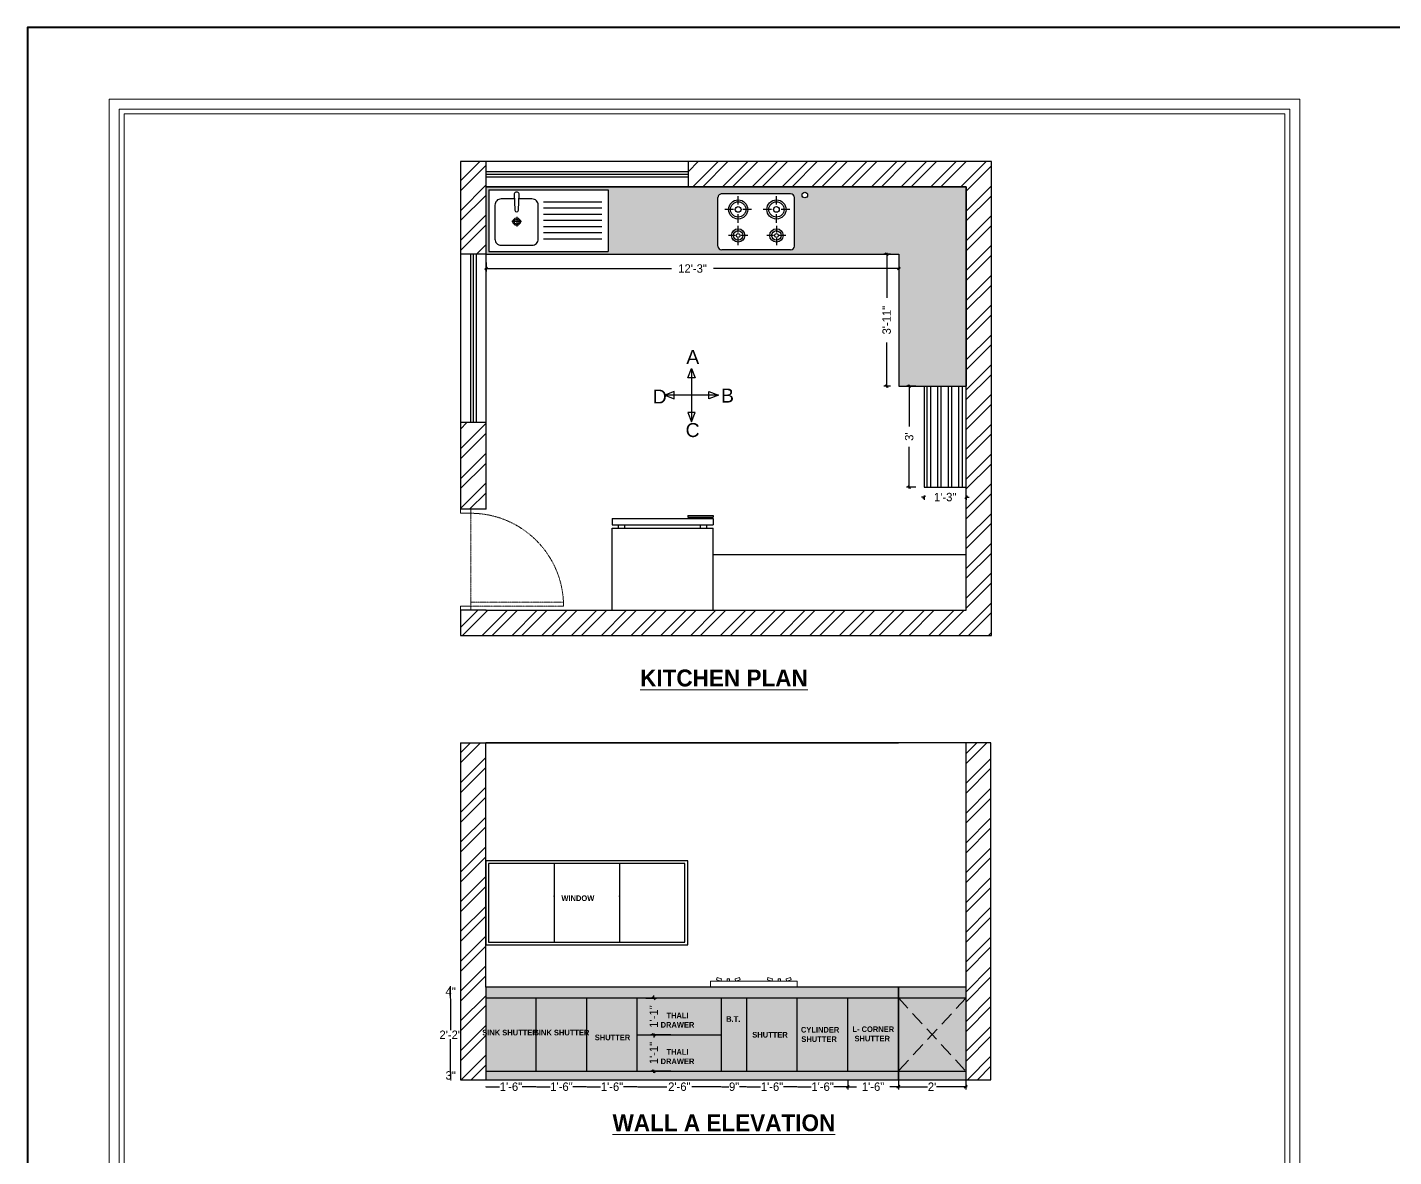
# Model space of a CAD drawing. Header units: inches. Extents: x 12792 to 19925, y -3298 to -817.
# Drawn here: x 12791.7 to 13278.4, y -1932.6 to -1530.4 of the extents above; entities that cross this region are included whole.
import ezdxf

# ---------------------------------------------------------------- set-up
doc = ezdxf.new("R2010")
doc.units = ezdxf.units.IN
doc.header["$MEASUREMENT"] = 0
for name, pattern in [('AUDIT_D_060311083008-3', [0]), ('DASHED', [0.75, 0.5, -0.25]), ('DASHED2', [0.375, 0.25, -0.125]), ('HIDDEN', [0.375, 0.25, -0.125])]:
    doc.linetypes.add(name, pattern=pattern)
for name, color, linetype in [('A-DOOR', 251, 'AUDIT_D_060311083008-3'), ('A-Door-Frame', 1, 'Continuous'), ('A-Door-Swing', 8, 'HIDDEN'), ('EQUIP', 5, 'Continuous'), ('IEL-HATCH-002', 7, 'Continuous'), ('SAN', 5, 'Continuous')]:
    doc.layers.add(name, color=color, linetype=linetype)
doc.layers.add('FURNI', color=140, linetype='Continuous', lineweight=18)
doc.layers.add('PDF9_TEXT', color=7, linetype='Continuous', true_color=0xdadada)
doc.styles.add('HEMI', font='stylu.ttf')
doc.styles.add('PDF Arial', font='arial.ttf')
doc.styles.get("Standard").update_dxf_attribs({"font": 'arial.ttf'})
doc.dimstyles.new('SMALL', dxfattribs={"dimtxt": 3, "dimasz": 1, "dimexe": 1, "dimexo": 3, "dimgap": 2, "dimtad": 0, "dimdec": 0, "dimzin": 0, "dimdsep": 46, "dimlunit": 4, "dimtxsty": 'HEMI', "dimblk": 'OBLIQUE', "dimcen": 0, "dimdle": 0.5, "dimclrd": 5, "dimclre": 5, "dimclrt": 5, "dimadec": 0, "dimazin": 0, "dimtfac": 1, "dimtdec": 0, "dimtofl": 0, "dimtmove": 0, "dimatfit": 3, "dimfxl": 6, "dimtolj": 1, "dimtzin": 0, "dimlwd": -1, "dimlwe": -1, "dimarcsym": 1})
doc.dimstyles.get("Standard").update_dxf_attribs({"dimtxt": 0.18, "dimasz": 0.18, "dimexe": 0.18, "dimexo": 0.0625, "dimgap": 0.09, "dimtad": 0, "dimtih": 1, "dimtoh": 1, "dimdec": 0, "dimzin": 0, "dimdsep": 46, "dimlunit": 4, "dimtxsty": 'Standard', "dimcen": 0.09, "dimadec": 0, "dimazin": 0, "dimtfac": 1, "dimtdec": 0, "dimtofl": 0, "dimtmove": 0, "dimatfit": 3, "dimfxl": 1, "dimtolj": 1, "dimtzin": 0, "dimarcsym": 0})

# ---------------------------------------------------------------- blocks, each defined once
blk = doc.blocks.new('A$C2FDA71ED')
at = {"lineweight": 5}
for p, q in [((750, 20), (0, 20)), ((0, 20), (0, -32)), ((57, 50), (51, 30)), ((51, 30), (90, 20)), ((95, 39), (57, 50)), ((90, 20), (95, 39)), ((164, 40), (144, 40)), ((144, 40), (144, 20)), ((144, 20), (164, 20)), ((164, 20), (164, 40)), ((213, 39), (252, 50)), ((218, 20), (213, 39)), ((257, 30), (218, 20)), ((252, 50), (257, 30)), ((498, 50), (493, 30)), ((493, 30), (532, 20)), ((537, 39), (498, 50)), ((532, 20), (537, 39)), ((586, 20), (586, 40)), ((586, 40), (606, 40)), ((606, 20), (586, 20)), ((606, 40), (606, 20)), ((655, 39), (693, 50)), ((660, 20), (655, 39)), ((699, 30), (660, 20)), ((693, 50), (699, 30)), ((750, -32), (750, 20)), ((0, -32), (750, -32))]:
    blk.add_line(p, q, dxfattribs=at)
blk = doc.blocks.new('*D56')
at = {"color": 0, "lineweight": -2, "transparency": 16777216}
for p, q in [((12954.98, -1907.69), (12954.98, -1907.91)), ((12972.98, -1907.69), (12972.98, -1907.91))]:
    blk.add_line(p, q, dxfattribs=at)
at = {"color": 5, "lineweight": -2, "transparency": 16777216}
for p, q in [((12955.16, -1907.73), (12959.93, -1907.73)), ((12972.8, -1907.73), (12968.03, -1907.73))]:
    blk.add_line(p, q, dxfattribs=at)
at = {"color": 5, "transparency": 16777216}
for points in [[(12955.16, -1907.7), (12955.16, -1907.76), (12954.98, -1907.73)], [(12972.8, -1907.7), (12972.8, -1907.76), (12972.98, -1907.73)]]:
    blk.add_solid(points, dxfattribs=at)
at = {"layer": 'Defpoints', "color": 0, "transparency": 16777216}
for p in [(12954.98, -1905.22), (12972.98, -1905.22), (12972.98, -1907.73)]:
    blk.add_point(p, dxfattribs=at)
at = {"color": 5, "transparency": 16777216, "insert": (12963.98, -1907.73), "char_height": 3, "attachment_point": 5, "style": 'HEMI'}
blk.add_mtext('\\A1;1\'-6"', dxfattribs=at)
blk = doc.blocks.new('*D138')
at = {"color": 0, "lineweight": -2, "transparency": 16777216}
for p, q in [((12990.98, -1907.69), (12990.98, -1907.91)), ((13008.98, -1907.69), (13008.98, -1907.91))]:
    blk.add_line(p, q, dxfattribs=at)
at = {"color": 5, "lineweight": -2, "transparency": 16777216}
for p, q in [((12991.16, -1907.73), (12995.93, -1907.73)), ((13008.8, -1907.73), (13004.03, -1907.73))]:
    blk.add_line(p, q, dxfattribs=at)
at = {"color": 5, "transparency": 16777216}
for points in [[(12991.16, -1907.7), (12991.16, -1907.76), (12990.98, -1907.73)], [(13008.8, -1907.7), (13008.8, -1907.76), (13008.98, -1907.73)]]:
    blk.add_solid(points, dxfattribs=at)
at = {"layer": 'Defpoints', "color": 0, "transparency": 16777216}
for p in [(12990.98, -1902.22), (13008.98, -1902.22), (13008.98, -1907.73)]:
    blk.add_point(p, dxfattribs=at)
at = {"color": 5, "transparency": 16777216, "insert": (12999.98, -1907.73), "char_height": 3, "attachment_point": 5, "style": 'HEMI'}
blk.add_mtext('\\A1;1\'-6"', dxfattribs=at)
blk = doc.blocks.new('*D139')
at = {"color": 0, "lineweight": -2, "transparency": 16777216}
for p, q in [((13008.98, -1907.69), (13008.98, -1907.91)), ((13038.98, -1907.69), (13038.98, -1907.91))]:
    blk.add_line(p, q, dxfattribs=at)
at = {"color": 5, "lineweight": -2, "transparency": 16777216}
for p, q in [((13009.16, -1907.73), (13019.49, -1907.73)), ((13038.8, -1907.73), (13028.47, -1907.73))]:
    blk.add_line(p, q, dxfattribs=at)
at = {"color": 5, "transparency": 16777216}
for points in [[(13009.16, -1907.7), (13009.16, -1907.76), (13008.98, -1907.73)], [(13038.8, -1907.7), (13038.8, -1907.76), (13038.98, -1907.73)]]:
    blk.add_solid(points, dxfattribs=at)
at = {"layer": 'Defpoints', "color": 0, "transparency": 16777216}
for p in [(13008.98, -1902.22), (13038.98, -1902.22), (13038.98, -1907.73)]:
    blk.add_point(p, dxfattribs=at)
at = {"color": 5, "transparency": 16777216, "insert": (13023.98, -1907.73), "char_height": 3, "attachment_point": 5, "style": 'HEMI'}
blk.add_mtext('\\A1;2\'-6"', dxfattribs=at)
blk = doc.blocks.new('*D140')
at = {"color": 0, "lineweight": -2, "transparency": 16777216}
for p, q in [((13038.98, -1907.69), (13038.98, -1907.91)), ((13047.98, -1907.69), (13047.98, -1907.91))]:
    blk.add_line(p, q, dxfattribs=at)
at = {"color": 5, "lineweight": -2, "transparency": 16777216}
for p, q in [((13039.16, -1907.73), (13041.54, -1907.73)), ((13047.8, -1907.73), (13045.42, -1907.73))]:
    blk.add_line(p, q, dxfattribs=at)
at = {"color": 5, "transparency": 16777216}
for points in [[(13039.16, -1907.7), (13039.16, -1907.76), (13038.98, -1907.73)], [(13047.8, -1907.7), (13047.8, -1907.76), (13047.98, -1907.73)]]:
    blk.add_solid(points, dxfattribs=at)
at = {"layer": 'Defpoints', "color": 0, "transparency": 16777216}
for p in [(13038.98, -1902.22), (13047.98, -1902.22), (13047.98, -1907.73)]:
    blk.add_point(p, dxfattribs=at)
at = {"color": 5, "transparency": 16777216, "insert": (13043.48, -1907.73), "char_height": 3, "attachment_point": 5, "style": 'HEMI'}
blk.add_mtext('\\A1;9"', dxfattribs=at)
blk = doc.blocks.new('*D141')
at = {"color": 0, "lineweight": -2, "transparency": 16777216}
for p, q in [((13047.98, -1907.69), (13047.98, -1907.91)), ((13065.98, -1907.69), (13065.98, -1907.91))]:
    blk.add_line(p, q, dxfattribs=at)
at = {"color": 5, "lineweight": -2, "transparency": 16777216}
for p, q in [((13048.16, -1907.73), (13052.93, -1907.73)), ((13065.8, -1907.73), (13061.03, -1907.73))]:
    blk.add_line(p, q, dxfattribs=at)
at = {"color": 5, "transparency": 16777216}
for points in [[(13048.16, -1907.7), (13048.16, -1907.76), (13047.98, -1907.73)], [(13065.8, -1907.7), (13065.8, -1907.76), (13065.98, -1907.73)]]:
    blk.add_solid(points, dxfattribs=at)
at = {"layer": 'Defpoints', "color": 0, "transparency": 16777216}
for p in [(13047.98, -1902.22), (13065.98, -1902.22), (13065.98, -1907.73)]:
    blk.add_point(p, dxfattribs=at)
at = {"color": 5, "transparency": 16777216, "insert": (13056.98, -1907.73), "char_height": 3, "attachment_point": 5, "style": 'HEMI'}
blk.add_mtext('\\A1;1\'-6"', dxfattribs=at)
blk = doc.blocks.new('*D142')
at = {"color": 0, "lineweight": -2, "transparency": 16777216}
for p, q in [((13065.98, -1907.69), (13065.98, -1907.91)), ((13083.98, -1907.69), (13083.98, -1907.91))]:
    blk.add_line(p, q, dxfattribs=at)
at = {"color": 5, "lineweight": -2, "transparency": 16777216}
for p, q in [((13066.16, -1907.73), (13070.93, -1907.73)), ((13083.8, -1907.73), (13079.03, -1907.73))]:
    blk.add_line(p, q, dxfattribs=at)
at = {"color": 5, "transparency": 16777216}
for points in [[(13066.16, -1907.7), (13066.16, -1907.76), (13065.98, -1907.73)], [(13083.8, -1907.7), (13083.8, -1907.76), (13083.98, -1907.73)]]:
    blk.add_solid(points, dxfattribs=at)
at = {"layer": 'Defpoints', "color": 0, "transparency": 16777216}
for p in [(13065.98, -1902.22), (13083.98, -1902.22), (13083.98, -1907.73)]:
    blk.add_point(p, dxfattribs=at)
at = {"color": 5, "transparency": 16777216, "insert": (13074.98, -1907.73), "char_height": 3, "attachment_point": 5, "style": 'HEMI'}
blk.add_mtext('\\A1;1\'-6"', dxfattribs=at)
blk = doc.blocks.new('*D143')
at = {"color": 0, "lineweight": -2, "transparency": 16777216}
for p, q in [((13101.98, -1907.69), (13101.98, -1907.91)), ((13125.98, -1907.69), (13125.98, -1907.91))]:
    blk.add_line(p, q, dxfattribs=at)
at = {"color": 5, "lineweight": -2, "transparency": 16777216}
for p, q in [((13102.16, -1907.73), (13112.41, -1907.73)), ((13125.8, -1907.73), (13115.55, -1907.73))]:
    blk.add_line(p, q, dxfattribs=at)
at = {"color": 5, "transparency": 16777216}
for points in [[(13102.16, -1907.7), (13102.16, -1907.76), (13101.98, -1907.73)], [(13125.8, -1907.7), (13125.8, -1907.76), (13125.98, -1907.73)]]:
    blk.add_solid(points, dxfattribs=at)
at = {"layer": 'Defpoints', "color": 0, "transparency": 16777216}
for p in [(13101.98, -1902.11), (13125.98, -1902.22), (13125.98, -1907.73)]:
    blk.add_point(p, dxfattribs=at)
at = {"color": 5, "transparency": 16777216, "insert": (13113.98, -1907.73), "char_height": 3, "attachment_point": 5, "style": 'HEMI'}
blk.add_mtext("\\A1;2'", dxfattribs=at)
blk = doc.blocks.new('*D144')
at = {"color": 0, "lineweight": -2, "transparency": 16777216}
for p, q in [((12942.54, -1902.22), (12942.33, -1902.22)), ((12942.47, -1905.22), (12942.69, -1905.22))]:
    blk.add_line(p, q, dxfattribs=at)
at = {"color": 5, "lineweight": -2, "transparency": 16777216}
blk.add_line((12942.51, -1905.04), (12942.51, -1902.4), dxfattribs=at)
at = {"color": 5, "transparency": 16777216}
for points in [[(12942.48, -1902.4), (12942.54, -1902.4), (12942.51, -1902.22)], [(12942.48, -1905.04), (12942.54, -1905.04), (12942.51, -1905.22)]]:
    blk.add_solid(points, dxfattribs=at)
at = {"layer": 'Defpoints', "color": 0, "transparency": 16777216}
for p in [(12942.51, -1902.22), (12944.31, -1902.22), (12935.31, -1905.22)]:
    blk.add_point(p, dxfattribs=at)
at = {"color": 5, "transparency": 16777216, "insert": (12942.51, -1903.72), "char_height": 3, "attachment_point": 5, "style": 'HEMI'}
blk.add_mtext('\\A1;3"', dxfattribs=at)
blk = doc.blocks.new('*D145')
at = {"color": 0, "lineweight": -2, "transparency": 16777216}
for p, q in [((12942.54, -1876.22), (12942.32, -1876.22)), ((12942.54, -1902.22), (12942.32, -1902.22))]:
    blk.add_line(p, q, dxfattribs=at)
at = {"color": 5, "lineweight": -2, "transparency": 16777216}
for p, q in [((12942.5, -1876.4), (12942.5, -1887.6)), ((12942.5, -1902.04), (12942.5, -1890.84))]:
    blk.add_line(p, q, dxfattribs=at)
at = {"color": 5, "transparency": 16777216}
for points in [[(12942.47, -1876.4), (12942.53, -1876.4), (12942.5, -1876.22)], [(12942.47, -1902.04), (12942.53, -1902.04), (12942.5, -1902.22)]]:
    blk.add_solid(points, dxfattribs=at)
at = {"layer": 'Defpoints', "color": 0, "transparency": 16777216}
for p in [(12942.5, -1876.22), (12944.31, -1876.22), (12944.31, -1902.22)]:
    blk.add_point(p, dxfattribs=at)
at = {"color": 5, "transparency": 16777216, "insert": (12942.5, -1889.22), "char_height": 3, "attachment_point": 5, "style": 'HEMI'}
blk.add_mtext('\\A1;2\'-2"', dxfattribs=at)
blk = doc.blocks.new('*D146')
at = {"color": 0, "lineweight": -2, "transparency": 16777216}
for p, q in [((12942.54, -1872.22), (12942.32, -1872.22)), ((12942.54, -1876.22), (12942.32, -1876.22))]:
    blk.add_line(p, q, dxfattribs=at)
at = {"color": 5, "lineweight": -2, "transparency": 16777216}
for p, q in [((12942.5, -1872.04), (12942.5, -1871.86)), ((12942.5, -1876.22), (12942.5, -1872.22)), ((12942.5, -1876.4), (12942.5, -1876.58))]:
    blk.add_line(p, q, dxfattribs=at)
at = {"color": 5, "transparency": 16777216}
for points in [[(12942.47, -1872.04), (12942.53, -1872.04), (12942.5, -1872.22)], [(12942.47, -1876.4), (12942.53, -1876.4), (12942.5, -1876.22)]]:
    blk.add_solid(points, dxfattribs=at)
at = {"layer": 'Defpoints', "color": 0, "transparency": 16777216}
for p in [(12942.5, -1872.22), (12944.31, -1872.22), (12944.31, -1876.22)]:
    blk.add_point(p, dxfattribs=at)
at = {"color": 5, "transparency": 16777216, "insert": (12942.5, -1873.79), "char_height": 3, "attachment_point": 5, "style": 'HEMI'}
blk.add_mtext('\\A1;4"', dxfattribs=at)
blk = doc.blocks.new('*D147')
at = {"color": 0, "lineweight": -2, "transparency": 16777216}
for p, q in [((12972.98, -1907.69), (12972.98, -1907.91)), ((12990.98, -1907.69), (12990.98, -1907.91))]:
    blk.add_line(p, q, dxfattribs=at)
at = {"color": 5, "lineweight": -2, "transparency": 16777216}
for p, q in [((12973.16, -1907.73), (12977.93, -1907.73)), ((12990.8, -1907.73), (12986.03, -1907.73))]:
    blk.add_line(p, q, dxfattribs=at)
at = {"color": 5, "transparency": 16777216}
for points in [[(12973.16, -1907.7), (12973.16, -1907.76), (12972.98, -1907.73)], [(12990.8, -1907.7), (12990.8, -1907.76), (12990.98, -1907.73)]]:
    blk.add_solid(points, dxfattribs=at)
at = {"layer": 'Defpoints', "color": 0, "transparency": 16777216}
for p in [(12972.98, -1902.22), (12990.98, -1902.22), (12990.98, -1907.73)]:
    blk.add_point(p, dxfattribs=at)
at = {"color": 5, "transparency": 16777216, "insert": (12981.98, -1907.73), "char_height": 3, "attachment_point": 5, "style": 'HEMI'}
blk.add_mtext('\\A1;1\'-6"', dxfattribs=at)
blk = doc.blocks.new('_Oblique')
at = {"color": 0, "linetype": 'ByBlock', "lineweight": -2}
blk.add_line((-0.5, -0.5), (0.5, 0.5), dxfattribs=at)
blk = doc.blocks.new('*D154')
at = {"color": 5, "transparency": 16777216}
for p, q in [((13101.48, -1907.72), (13110.5, -1907.72)), ((13101.98, -1905.22), (13101.98, -1908.72)), ((13126.48, -1907.72), (13117.46, -1907.72)), ((13125.98, -1905.11), (13125.98, -1908.72))]:
    blk.add_line(p, q, dxfattribs=at)
at = {"layer": 'Defpoints', "color": 0, "transparency": 16777216}
for p in [(13101.98, -1902.22), (13125.98, -1902.11), (13125.98, -1907.72)]:
    blk.add_point(p, dxfattribs=at)
at = {"color": 5, "transparency": 16777216, "rotation": 180}
blk.add_blockref('_Oblique', (13101.98, -1907.72), dxfattribs=at)
at = {"color": 5, "transparency": 16777216}
blk.add_blockref('_Oblique', (13125.98, -1907.72), dxfattribs=at)
at = {"color": 5, "transparency": 16777216, "insert": (13113.98, -1907.72), "char_height": 3, "attachment_point": 5, "style": 'HEMI'}
blk.add_mtext("\\A1;2'", dxfattribs=at)
blk = doc.blocks.new('*D155')
at = {"color": 5, "transparency": 16777216}
for p, q in [((13020.98, -1889.22), (13013.84, -1889.22)), ((13014.84, -1888.72), (13014.84, -1889.76)), ((13020.98, -1902.22), (13013.84, -1902.22)), ((13014.84, -1902.72), (13014.84, -1901.68))]:
    blk.add_line(p, q, dxfattribs=at)
at = {"layer": 'Defpoints', "color": 0, "transparency": 16777216}
for p in [(13023.98, -1889.22), (13014.84, -1902.22), (13023.98, -1902.22)]:
    blk.add_point(p, dxfattribs=at)
at = {"color": 5, "transparency": 16777216}
for p, rotation in [((13014.84, -1889.22), 90), ((13014.84, -1902.22), 270)]:
    blk.add_blockref('_Oblique', p, dxfattribs=dict(at, rotation=rotation))
at = {"color": 5, "transparency": 16777216, "insert": (13014.84, -1895.72), "char_height": 3, "attachment_point": 5, "rotation": 90, "style": 'HEMI'}
blk.add_mtext('\\A1;1\'-1"', dxfattribs=at)
blk = doc.blocks.new('*D156')
at = {"color": 5, "transparency": 16777216}
for p, q in [((13011.98, -1876.22), (13015.84, -1876.22)), ((13014.84, -1876.22), (13014.84, -1875.22)), ((13020.98, -1889.22), (13013.84, -1889.22)), ((13014.84, -1889.22), (13014.84, -1890.22))]:
    blk.add_line(p, q, dxfattribs=at)
at = {"layer": 'Defpoints', "color": 0, "transparency": 16777216}
for p in [(13008.98, -1876.22), (13014.84, -1876.22), (13023.98, -1889.22)]:
    blk.add_point(p, dxfattribs=at)
at = {"color": 5, "transparency": 16777216}
for p, rotation in [((13014.84, -1876.22), 270), ((13014.84, -1889.22), 90)]:
    blk.add_blockref('_Oblique', p, dxfattribs=dict(at, rotation=rotation))
at = {"color": 5, "transparency": 16777216, "insert": (13014.84, -1882.72), "char_height": 3, "attachment_point": 5, "rotation": 90, "style": 'HEMI'}
blk.add_mtext('\\A1;1\'-1"', dxfattribs=at)
blk = doc.blocks.new('RGB')
at = {"layer": 'EQUIP', "color": 18, "true_color": 0x000000}
for p, q in [((4240.95, 653.78), (4240.95, 636.51)), ((4242.31, 655.15), (4266.81, 655.15)), ((4247.35, 651.02), (4247.35, 653.41)), ((4260.98, 653.41), (4260.98, 651.02)), ((4268.17, 653.78), (4268.17, 636.51)), ((4243.95, 650), (4246.33, 650)), ((4247.35, 646.59), (4247.35, 648.98)), ((4248.37, 650), (4250.76, 650)), ((4257.57, 650), (4259.96, 650)), ((4260.98, 648.98), (4260.98, 646.59)), ((4262, 650), (4264.39, 650)), ((4247.35, 645.52), (4247.35, 642.45)), ((4260.98, 645.52), (4260.98, 642.45)), ((4242.58, 640.75), (4245.65, 640.75)), ((4247.35, 639.04), (4247.35, 635.98)), ((4249.06, 640.75), (4252.12, 640.75)), ((4256.21, 640.75), (4259.28, 640.75)), ((4260.98, 639.04), (4260.98, 635.98)), ((4262.68, 640.75), (4265.75, 640.75)), ((4242.31, 635.15), (4266.81, 635.15))]:
    blk.add_line(p, q, dxfattribs=at)
for centre, radius in [((4247.35, 650), 2.38), ((4260.98, 650), 2.38), ((4247.35, 650), 1.7), ((4247.35, 650), 0.681), ((4260.98, 650), 1.7), ((4260.98, 650), 0.681), ((4247.35, 640.75), 3.41), ((4247.35, 640.75), 2.73), ((4260.98, 640.75), 3.41), ((4260.98, 640.75), 2.73), ((4247.35, 640.75), 1.02), ((4260.98, 640.75), 1.02)]:
    blk.add_circle(centre, radius, dxfattribs=at)
for centre, start, end in [((4242.31, 653.78), 90, 180), ((4266.81, 653.78), 0, 90), ((4242.31, 636.51), 180, 270), ((4266.81, 636.51), 270, 0)]:
    blk.add_arc(centre, 1.36, start, end, dxfattribs=at)
blk = doc.blocks.new('SINK')
at = {"layer": 'SAN', "color": 18, "true_color": 0x000000}
for p, q in [((4279.26, 624.31), (4321.76, 624.31)), ((4279.26, 624.31), (4279.26, 602.31)), ((4321.76, 624.31), (4321.76, 602.31)), ((4319.56, 619.91), (4298.73, 619.91)), ((4289.21, 614.69), (4289.21, 611.17)), ((4319.56, 617.71), (4298.73, 617.71)), ((4319.56, 615.51), (4298.73, 615.51)), ((4319.56, 613.31), (4298.73, 613.31)), ((4290.97, 612.93), (4287.45, 612.93)), ((4319.56, 611.11), (4298.73, 611.11)), ((4319.56, 608.91), (4298.73, 608.91)), ((4319.56, 606.71), (4298.73, 606.71)), ((4279.26, 602.31), (4321.76, 602.31))]:
    blk.add_line(p, q, dxfattribs=at)
blk.add_lwpolyline([(4288.34, 622.8), (4288.57, 617.01, 0.89936), (4289.88, 617.01), (4290.11, 622.8, 0.70892)], format="xyb", close=True, dxfattribs=at)
blk.add_lwpolyline([(4288.41, 621.01), (4283.66, 621.01, 0.414214), (4281.46, 618.81), (4281.46, 606.71, 0.414214), (4283.66, 604.51), (4294.66, 604.51, 0.414214), (4296.86, 606.71), (4296.86, 618.81, 0.414214), (4294.66, 621.01), (4290.04, 621.01)], format="xyb", dxfattribs=at)
for radius in [1.32, 0.88]:
    blk.add_circle((4289.21, 612.93), radius, dxfattribs=at)
blk = doc.blocks.new('WG')
at = {"layer": 'SAN', "color": 18, "true_color": 0x000000}
for p, q in [((4231.07, 652.53), (4231.07, 623.28)), ((4267.07, 652.53), (4231.07, 652.53)), ((4267.07, 652.53), (4267.07, 623.28)), ((4267.07, 623.28), (4231.07, 623.28)), ((4233.32, 623.28), (4233.32, 622.16)), ((4235.57, 623.28), (4235.57, 622.16)), ((4262.57, 623.28), (4262.57, 622.16)), ((4264.82, 623.28), (4264.82, 622.16)), ((4267.07, 622.16), (4231.07, 622.16)), ((4231.07, 619.91), (4231.07, 622.16)), ((4267.07, 619.91), (4231.07, 619.91)), ((4240.07, 619.34), (4231.07, 619.34)), ((4231.07, 618.78), (4231.07, 619.34)), ((4240.07, 618.78), (4231.07, 618.78)), ((4235, 619.34), (4235, 619.91)), ((4236.13, 619.34), (4236.13, 619.91)), ((4240.07, 618.78), (4240.07, 619.34)), ((4267.07, 619.91), (4267.07, 622.16))]:
    blk.add_line(p, q, dxfattribs=at)
blk = doc.blocks.new('*U168')
at = {"layer": 'A-Door-Frame', "lineweight": 5}
for p, q in [((0, -100), (0, 0)), ((982, -100), (982, 0))]:
    blk.add_line(p, q, dxfattribs=at)
for points in [[(0, -100), (40, -100), (40, 0), (0, 0)], [(982, -100), (942, -100), (942, 0), (982, 0)]]:
    blk.add_lwpolyline(points, dxfattribs=at)
at = {"layer": 'A-Door-Swing', "linetype": 'DASHED2', "lineweight": 5}
blk.add_line((48, 0), (950, 0), dxfattribs=at)
blk.add_lwpolyline([(40, 0), (40, 902), (80, 902), (80, 0)], close=True, dxfattribs=at)
blk.add_arc((40, 0), 902, 360, 90, dxfattribs=at)
blk = doc.blocks.new('*D169')
at = {"color": 5, "transparency": 16777216}
for p, q in [((12955.17, -1614.18), (12955.17, -1617.31)), ((13102.17, -1614.18), (13102.17, -1617.31)), ((12954.67, -1616.31), (13021.22, -1616.31)), ((13102.67, -1616.31), (13036.11, -1616.31))]:
    blk.add_line(p, q, dxfattribs=at)
at = {"layer": 'Defpoints', "color": 0, "transparency": 16777216}
for p in [(12955.17, -1611.18), (13102.17, -1611.18), (12955.17, -1616.31)]:
    blk.add_point(p, dxfattribs=at)
at = {"color": 5, "transparency": 16777216, "rotation": 180}
blk.add_blockref('_Oblique', (12955.17, -1616.31), dxfattribs=at)
at = {"color": 5, "transparency": 16777216}
blk.add_blockref('_Oblique', (13102.17, -1616.31), dxfattribs=at)
at = {"color": 5, "transparency": 16777216, "insert": (13028.67, -1616.31), "char_height": 3, "attachment_point": 5, "style": 'HEMI'}
blk.add_mtext('\\A1;12\'-3"', dxfattribs=at)
blk = doc.blocks.new('*D170')
at = {"color": 5, "transparency": 16777216}
for p, q in [((13097.82, -1610.68), (13097.82, -1626.7)), ((13099.17, -1611.18), (13096.82, -1611.18)), ((13097.82, -1658.68), (13097.82, -1642.66)), ((13099.17, -1658.18), (13096.82, -1658.18))]:
    blk.add_line(p, q, dxfattribs=at)
at = {"layer": 'Defpoints', "color": 0, "transparency": 16777216}
for p in [(13102.17, -1611.18), (13097.82, -1658.18), (13102.17, -1658.18)]:
    blk.add_point(p, dxfattribs=at)
at = {"color": 5, "transparency": 16777216}
for p, rotation in [((13097.82, -1611.18), 90), ((13097.82, -1658.18), 270)]:
    blk.add_blockref('_Oblique', p, dxfattribs=dict(at, rotation=rotation))
at = {"color": 5, "transparency": 16777216, "insert": (13097.82, -1634.68), "char_height": 3, "attachment_point": 5, "rotation": 90, "style": 'HEMI'}
blk.add_mtext('\\A1;3\'-11"', dxfattribs=at)
blk = doc.blocks.new('*D171')
at = {"color": 5, "transparency": 16777216}
for p, q in [((13108.17, -1658.18), (13104.86, -1658.18)), ((13105.86, -1657.68), (13105.86, -1672.61)), ((13105.86, -1694.68), (13105.86, -1679.75)), ((13108.17, -1694.18), (13104.86, -1694.18))]:
    blk.add_line(p, q, dxfattribs=at)
at = {"layer": 'Defpoints', "color": 0, "transparency": 16777216}
for p in [(13111.17, -1658.18), (13105.86, -1694.18), (13111.17, -1694.18)]:
    blk.add_point(p, dxfattribs=at)
at = {"color": 5, "transparency": 16777216}
for p, rotation in [((13105.86, -1658.18), 90), ((13105.86, -1694.18), 270)]:
    blk.add_blockref('_Oblique', p, dxfattribs=dict(at, rotation=rotation))
at = {"color": 5, "transparency": 16777216, "insert": (13105.86, -1676.18), "char_height": 3, "attachment_point": 5, "rotation": 90, "style": 'HEMI'}
blk.add_mtext("\\A1;3'", dxfattribs=at)
blk = doc.blocks.new('*D172')
at = {"color": 5, "transparency": 16777216}
for p, q in [((13111.17, -1697.72), (13110.17, -1697.72)), ((13111.17, -1697.18), (13111.17, -1698.72)), ((13126.17, -1697.18), (13126.17, -1698.72)), ((13126.17, -1697.72), (13127.17, -1697.72))]:
    blk.add_line(p, q, dxfattribs=at)
at = {"layer": 'Defpoints', "color": 0, "transparency": 16777216}
for p in [(13111.17, -1694.18), (13126.17, -1694.18), (13126.17, -1697.72)]:
    blk.add_point(p, dxfattribs=at)
at = {"color": 5, "transparency": 16777216}
blk.add_blockref('_Oblique', (13111.17, -1697.72), dxfattribs=at)
at = {"color": 5, "transparency": 16777216, "rotation": 180}
blk.add_blockref('_Oblique', (13126.17, -1697.72), dxfattribs=at)
at = {"color": 5, "transparency": 16777216, "insert": (13118.67, -1697.72), "char_height": 3, "attachment_point": 5, "style": 'HEMI'}
blk.add_mtext('\\A1;1\'-3"', dxfattribs=at)
blk = doc.blocks.new('RGE')
for p, q in [((13927.49, 4640.67), (13927.49, 4613.06)), ((13941.3, 4626.86), (13913.68, 4626.86))]:
    blk.add_line(p, q)
for points in [[(13927.49, 4640.67), (13929.37, 4635.81), (13927.49, 4635.81), (13925.61, 4635.81)], [(13913.68, 4626.86), (13918.54, 4624.98), (13918.54, 4626.86), (13918.54, 4628.74)], [(13941.3, 4626.86), (13936.44, 4624.98), (13936.44, 4626.86), (13936.44, 4628.74)], [(13927.49, 4613.06), (13929.37, 4617.92), (13927.49, 4617.92), (13925.61, 4617.92)]]:
    blk.add_lwpolyline(points, close=True)
at = {"layer": 'PDF9_TEXT', "color": 240, "true_color": 0xe90039, "char_height": 7.1792, "attachment_point": 7, "style": 'PDF Arial'}
for s, insert in [('{\\C256;\\c0;A}', (13924.75, 4642.89)), ('{\\C256;\\c0;D}', (13907.48, 4622.58)), ('{\\C256;\\c0;B}', (13942.63, 4623.07)), ('{\\C256;\\c0;C}', (13924.39, 4605.21))]:
    blk.add_mtext(s, dxfattribs=dict(at, insert=insert))
blk = doc.blocks.new('*D227')
at = {"color": 5, "transparency": 16777216}
for p, q in [((13083.48, -1907.73), (13087.02, -1907.73)), ((13083.98, -1905.22), (13083.98, -1908.73)), ((13102.48, -1907.73), (13098.94, -1907.73)), ((13101.98, -1905.22), (13101.98, -1908.73))]:
    blk.add_line(p, q, dxfattribs=at)
at = {"layer": 'Defpoints', "color": 0, "transparency": 16777216}
for p in [(13083.98, -1902.22), (13101.98, -1902.22), (13101.98, -1907.73)]:
    blk.add_point(p, dxfattribs=at)
at = {"color": 5, "transparency": 16777216, "rotation": 180}
blk.add_blockref('_Oblique', (13083.98, -1907.73), dxfattribs=at)
at = {"color": 5, "transparency": 16777216}
blk.add_blockref('_Oblique', (13101.98, -1907.73), dxfattribs=at)
at = {"color": 5, "transparency": 16777216, "insert": (13092.98, -1907.73), "char_height": 3, "attachment_point": 5, "style": 'HEMI'}
blk.add_mtext('\\A1;1\'-6"', dxfattribs=at)

msp = doc.modelspace()

# ---------------------------------------------------------------- hatches: boundary and pattern name
at = {"layer": 'IEL-HATCH-002', "true_color": 0xf27172, "transparency": 33554687}
h = msp.add_hatch(dxfattribs=at)
h.set_pattern_fill('ANSI32', color=11, scale=20)
h.set_pattern_definition([(45, (-2757.712, -286.402), (-5.303301, 5.303301), []), (45, (-2754.1766, -286.402), (-5.303301, 5.303301), [])])
h.paths.add_polyline_path([(13135.17, -1578.18), (13027.17, -1578.18), (13027.17, -1587.18), (13126.17, -1587.18), (13126.17, -1738.01), (12954.98, -1738.01), (12945.98, -1738.01), (12945.98, -1747.01), (13135.17, -1747.01)])
h.paths.add_polyline_path([(12954.98, -1587.18), (12955.17, -1587.18), (12955.17, -1578.18), (12945.98, -1578.18), (12945.98, -1611.18), (12954.98, -1611.18)], flags=17)
h.paths.add_polyline_path([(12954.98, -1671.18), (12945.98, -1671.18), (12945.98, -1702.01), (12949.64, -1702.01), (12954.98, -1702.01)], flags=17)
at = {"layer": 'IEL-HATCH-002', "true_color": 0x939598, "transparency": 33554687}
h = msp.add_hatch(dxfattribs=at)
h.set_pattern_fill('AR-CONC', color=252)
h.set_pattern_definition([(50, (-2757.7283, -286.402), (7.1726018, -0.6275213), [0.75, -8.25]), (355, (-2757.728, -286.402), (-1.3875133, 7.5219213), [0.6, -6.6]), (100.451444, (-2757.1306, -286.4546), (5.7850885, 6.8944), [0.637402, -7.011421]), (46.1842, (-2757.728, -284.402), (10.6724133, -1.655193), [1.125, -12.375]), (96.635635, (-2756.839, -284.54), (9.3466195, 9.741186), [0.9561034, -10.5171376]), (351.184164, (-2757.728, -284.402), (9.3466195, 9.741186), [0.9, -9.9]), (21, (-2756.7283, -284.902), (5.9690705, -4.026189), [0.75, -8.25]), (326, (-2756.728, -284.902), (2.4331533, 7.2515005), [0.6, -6.6]), (71.451445, (-2756.231, -285.238), (8.4022238, 3.2253115), [0.637402, -7.011421]), (37.5, (-2757.7283, -286.4023), (0.12159855, 3.32893854), [0, -6.52, 0, -6.7, 0, -6.625]), (7.5, (-2757.7283, -286.4023), (2.6306954, 3.9441171), [0, -3.82, 0, -6.37, 0, -2.525]), (327.5, (-2759.9583, -286.4023), (5.33822436, -0.2255487), [0, -2.5, 0, -7.8, 0, -10.35]), (317.5, (-2760.9583, -286.4023), (5.8318617, 1.0010498), [0, -3.25, 0, -5.18, 0, -7.35])])
h.paths.add_polyline_path([(13126.15, -1587.18), (12955.15, -1587.18), (12955.15, -1611.18), (13102.15, -1611.18), (13102.15, -1658.18), (13126.15, -1658.18)])
h.paths.add_polyline_path([(13067.66, -1590.13, -1), (13069.62, -1590.13, -1)], flags=16)
h.paths.add_polyline_path([(13064.93, -1608.3, -0.414214), (13063.57, -1609.66), (13039.07, -1609.66, -0.414214), (13037.71, -1608.3), (13037.71, -1591.02, -0.414214), (13039.07, -1589.66), (13063.57, -1589.66, -0.414214), (13064.93, -1591.02)], flags=16)
h.paths.add_polyline_path([(13058.53, -1606.21, 0.414214), (13060.23, -1604.51), (13058.53, -1604.51)], flags=0)
h.paths.add_polyline_path([(13057.85, -1604.51, 1), (13059.21, -1604.51, 1)], flags=0)
h.paths.add_polyline_path([(13058.53, -1592.53), (13058.53, -1591.85, 0.414214), (13055.12, -1595.26), (13055.8, -1595.26, -0.414214)], flags=0)
h.paths.add_polyline_path([(13056.14, -1604.51, -1), (13060.91, -1604.51, -1)], flags=0)
h.paths.add_polyline_path([(12998.55, -1610.21), (12956.05, -1610.21), (12956.05, -1588.21), (12998.55, -1588.21)], flags=16)
h.paths.add_polyline_path([(12965.12, -1599.59, 1), (12966.88, -1599.59, 1)], flags=0)
h.paths.add_polyline_path([(12967.32, -1599.59, 0.414214), (12966, -1598.27), (12966, -1599.59)], flags=0)
at = {"layer": 'IEL-HATCH-002', "true_color": 0xbd9c84, "transparency": 33554687}
h = msp.add_hatch(dxfattribs=at)
h.set_pattern_fill('ANSI32', color=33, scale=10, angle=45)
h.set_pattern_definition([(90, (-2757.712, -286.4023), (-3.75, 0), []), (90, (-2756.462, -285.1523), (-3.75, 0), [])])
h.paths.add_polyline_path([(13126.17, -1658.18), (13111.17, -1658.18), (13111.17, -1694.18), (13126.17, -1694.18)])
at = {"layer": 'IEL-HATCH-002', "true_color": 0xf27172, "transparency": 33554687}
h = msp.add_hatch(dxfattribs=at)
h.set_pattern_fill('ANSI32', color=11, scale=20)
h.set_pattern_definition([(45, (-2823.532, -640.8286), (-5.303301, 5.303301), []), (45, (-2819.9966, -640.8286), (-5.303301, 5.303301), [])])
h.paths.add_polyline_path([(12945.98, -1905.22), (12954.98, -1905.22), (12954.98, -1872.22), (12954.98, -1785.22), (12945.98, -1785.22)])
h.paths.add_polyline_path([(13125.98, -1872.22), (13125.98, -1905.22), (13134.98, -1905.22), (13134.98, -1785.22), (13125.98, -1785.22)])
at = {"layer": 'IEL-HATCH-002', "true_color": 0x636466, "transparency": 33554687}
h = msp.add_hatch(color=251, dxfattribs=at)
h.dxf.hatch_style = 1
h.paths.add_polyline_path([(13101.98, -1902.22), (12954.98, -1902.22), (12954.98, -1905.22), (13101.98, -1905.22)])
h.paths.add_polyline_path([(13125.98, -1902.22), (13101.98, -1902.22), (13101.98, -1905.22), (13125.98, -1905.22)])
h.paths.add_polyline_path([(13101.98, -1872.22), (12954.98, -1872.22), (12954.98, -1876.22), (13101.98, -1876.22)])
h.paths.add_polyline_path([(13125.98, -1872.22), (13101.98, -1872.22), (13101.98, -1876.11), (13102.08, -1876.22), (13125.98, -1876.22)])
at = {"layer": 'IEL-HATCH-002', "true_color": 0xbd9c84, "transparency": 33554687}
h = msp.add_hatch(color=33, dxfattribs=at)
h.dxf.hatch_style = 1
h.paths.add_polyline_path([(12972.98, -1876.22), (12954.98, -1876.22), (12954.98, -1902.22), (12972.98, -1902.22)])
h.paths.add_polyline_path([(12990.98, -1876.22), (12972.98, -1876.22), (12972.98, -1902.22), (12990.98, -1902.22)])
h.paths.add_polyline_path([(13008.98, -1876.22), (12990.98, -1876.22), (12990.98, -1902.22), (13008.98, -1902.22)])
h.paths.add_polyline_path([(13038.98, -1876.22), (13008.98, -1876.22), (13008.98, -1889.22), (13038.98, -1889.22)])
h.paths.add_polyline_path([(13038.98, -1889.22), (13008.98, -1889.22), (13008.98, -1902.22), (13038.98, -1902.22)])
h.paths.add_polyline_path([(13047.98, -1876.22), (13038.98, -1876.22), (13038.98, -1902.22), (13047.98, -1902.22)])
h.paths.add_polyline_path([(13065.98, -1876.22), (13047.98, -1876.22), (13047.98, -1902.22), (13065.98, -1902.22)])
h.paths.add_polyline_path([(13083.98, -1876.22), (13065.98, -1876.22), (13065.98, -1902.22), (13083.98, -1902.22)])
h.paths.add_polyline_path([(13101.98, -1876.22), (13083.98, -1876.22), (13083.98, -1902.22), (13101.98, -1902.22)])
h.paths.add_polyline_path([(13102.08, -1876.22), (13101.98, -1876.22), (13101.98, -1902.11), (13114.01, -1889.14)])
h.paths.add_polyline_path([(13125.98, -1876.22), (13102.08, -1876.22), (13114.01, -1889.14)])
h.paths.add_polyline_path([(13114.01, -1889.14), (13101.98, -1902.11), (13101.98, -1902.22), (13125.98, -1902.22), (13125.98, -1902.11)])
h.paths.add_polyline_path([(13125.98, -1876.22), (13114.01, -1889.14), (13125.98, -1902.11)])

# ---------------------------------------------------------------- linework, layer by layer
at = {"color": 152, "true_color": 0x2776bb}
for p, q in [((12955.17, -1587.18), (12955.17, -1578.18)), ((12955.17, -1581.68), (13027.17, -1581.68)), ((13027.17, -1587.18), (13027.17, -1578.18)), ((12955.17, -1582.68), (13027.17, -1582.68)), ((12955.17, -1583.68), (13027.17, -1583.68)), ((12955.17, -1611.18), (12945.98, -1611.18)), ((12949.57, -1611.18), (12949.57, -1671.18)), ((12950.57, -1611.18), (12950.57, -1671.18)), ((12951.57, -1611.18), (12951.57, -1671.18)), ((12955.17, -1671.18), (12945.98, -1671.18))]:
    msp.add_line(p, q, dxfattribs=at)
for p, q in [((12955.17, -1587.18), (13126.17, -1587.18)), ((12955.17, -1611.18), (12955.17, -1587.18)), ((13126.17, -1587.18), (13126.17, -1658.18)), ((12955.17, -1611.18), (13102.17, -1611.18)), ((13102.17, -1611.18), (13102.17, -1658.18)), ((13102.17, -1658.18), (13126.17, -1658.18)), ((13111.17, -1658.18), (13111.17, -1694.18)), ((13111.17, -1694.18), (13126.17, -1694.18)), ((12955.17, -1702.01), (12945.98, -1702.01)), ((13036.04, -1718.18), (13126.17, -1718.18)), ((12955.17, -1738.01), (12945.98, -1738.01)), ((12945.98, -1785.22), (12945.98, -1905.22)), ((12945.98, -1785.22), (13101.98, -1785.22)), ((13134.98, -1785.22), (12954.98, -1785.22)), ((12954.98, -1872.22), (12954.98, -1785.22)), ((13125.98, -1785.22), (13125.98, -1872.22)), ((13134.98, -1905.22), (13134.98, -1785.22)), ((12979.32, -1828.22), (12979.32, -1856.22)), ((13002.65, -1828.22), (13002.65, -1856.22)), ((12954.98, -1872.22), (12954.98, -1905.22)), ((13125.98, -1872.22), (12954.98, -1872.22)), ((13101.98, -1905.22), (13101.98, -1872.22)), ((13101.98, -1872.22), (13101.98, -1905.22)), ((13125.98, -1872.22), (13125.98, -1905.22)), ((13125.98, -1876.22), (12954.98, -1876.22)), ((12972.98, -1902.22), (12972.98, -1876.22)), ((12990.98, -1902.22), (12990.98, -1876.22)), ((13008.98, -1902.22), (13008.98, -1876.22)), ((13038.98, -1902.22), (13038.98, -1876.22)), ((13047.98, -1902.22), (13047.98, -1876.22)), ((13065.98, -1902.22), (13065.98, -1876.22)), ((13083.98, -1902.22), (13083.98, -1876.22)), ((13008.98, -1889.22), (13038.98, -1889.22)), ((12954.98, -1902.22), (13125.98, -1902.22)), ((12945.98, -1905.22), (13101.98, -1905.22)), ((13101.98, -1905.22), (13134.98, -1905.22))]:
    msp.add_line(p, q)
at = {"linetype": 'DASHED', "ltscale": 10}
for p, q in [((13101.98, -1876.11), (13125.98, -1902.11)), ((13125.98, -1876.22), (13101.98, -1902.11))]:
    msp.add_line(p, q, dxfattribs=at)
at = {"color": 3, "lineweight": 40}
msp.add_lwpolyline([(15829.24, -1530.39), (12791.71, -1530.39), (12791.71, -3298.37), (15829.24, -3298.37)], close=True, dxfattribs=at)
for points in [[(12945.98, -1738.01), (12945.98, -1747.01), (13135.17, -1747.01), (13135.17, -1578.18), (12945.98, -1578.18), (12945.98, -1671.18)], [(12954.98, -1738.01), (13126.17, -1738.01), (13126.17, -1587.18), (12954.98, -1587.18), (12954.98, -1671.18)], [(12945.98, -1671.18), (12945.98, -1702.01)], [(12954.98, -1671.18), (12954.98, -1702.01)]]:
    msp.add_lwpolyline(points)
for points in [[(13026.98, -1857.22), (13026.98, -1827.22), (12954.98, -1827.22), (12954.98, -1857.22)], [(13025.98, -1856.22), (13025.98, -1828.22), (12955.98, -1828.22), (12955.98, -1856.22)]]:
    msp.add_lwpolyline(points, close=True)
msp.add_circle((13068.66, -1590.13), 0.982)
for p in [(12979.32, -1839.85), (13002.65, -1839.85)]:
    msp.add_point(p)
at = {"layer": 'FURNI', "color": 18, "true_color": 0x000000}
for points in [[(12820.86, -2149.5), (12820.86, -1555.95), (13245, -1555.95), (13245, -2149.5)], [(12824.39, -2145.96), (12824.39, -1559.48), (13241.47, -1559.48), (13241.47, -2145.96)], [(12826.15, -2144.2), (12826.15, -1561.24), (13239.7, -1561.24), (13239.7, -2144.2)]]:
    msp.add_lwpolyline(points, close=True, dxfattribs=at)

# ---------------------------------------------------------------- block references
msp.add_blockref('SINK', (8676.81, -2212.52))
at = {"rotation": 180}
for name, p in [('RGB', (17305.9, -954.51)), ('WG', (17267.1, -1085.48))]:
    msp.add_blockref(name, p, dxfattribs=at)
at = {"xscale": 0.6916268008371703, "yscale": 0.6916268008371703, "zscale": 0.6916268008371703}
msp.add_blockref('RGE', (3395.7, -4861.47), dxfattribs=at)
at = {"lineweight": 0, "xscale": 0.04108866062719969, "yscale": 0.04108866062719969, "zscale": 0.04108866062719969}
msp.add_blockref('A$C2FDA71ED', (13035.07, -1870.89), dxfattribs=at)
at = {"layer": 'A-DOOR', "lineweight": 5, "xscale": -0.03666666666666651, "yscale": 0.03666666666666651, "zscale": 0.03666666666666651, "rotation": 270}
msp.add_blockref('*U168', (12949.64, -1738.01), dxfattribs=at)

# ---------------------------------------------------------------- texts
at = {"color": 240, "lineweight": 5, "true_color": 0xe90039, "char_height": 6, "width": 106.8964, "attachment_point": 1, "rotation": 359.9906, "style": 'HEMI'}
for s, insert in [('\\pxqc;{\\fStylus BT|b1|i0|c0|p34;\\LKITCHEN PLAN}', (12986.4, -1759.13)), ('\\pxqc;{\\fStylus BT|b1|i0|c0|p34;\\LWALL A ELEVATION}', (12986.4, -1917.57))]:
    msp.add_mtext(s, dxfattribs=dict(at, insert=insert))
at = {"color": 1, "lineweight": 5, "char_height": 2, "width": 19.1877, "attachment_point": 1, "rotation": 359.9906, "style": 'HEMI'}
for s, insert in [('\\pxqc;{\\fStylus BT|b1|i0|c0|p34;WINDOW}', (12978.22, -1839.58)), ('\\pxqc;{\\fStylus BT|b1|i0|c0|p34;THALI DRAWER}', (13013.71, -1881.34)), ('\\pxqc;{\\fStylus BT|b1|i0|c0|p34;B.T.}', (13033.58, -1882.61)), ('\\pxqc;{\\fStylus BT|b1|i0|c0|p34;SINK SHUTTER}', (12954.04, -1887.44)), ('\\pxqc;{\\fStylus BT|b1|i0|c0|p34;SINK SHUTTER}', (12972.44, -1887.44)), ('\\pxqc;{\\fStylus BT|b1|i0|c0|p34; SHUTTER}', (13046.29, -1888.21)), ('\\pxqc;{\\fStylus BT|b1|i0|c0|p34; CYLINDER\\PSHUTTER}', (13064.14, -1886.43)), ('\\pxqc;{\\fStylus BT|b1|i0|c0|p34; L- CORNER\\PSHUTTER}', (13083.09, -1886.24)), ('\\pxqc;{\\fStylus BT|b1|i0|c0|p34; SHUTTER}', (12990.2, -1889.17)), ('\\pxqc;{\\fStylus BT|b1|i0|c0|p34;THALI DRAWER}', (13013.71, -1894.34))]:
    msp.add_mtext(s, dxfattribs=dict(at, insert=insert))

# ---------------------------------------------------------------- dimensions: what is measured, and where the dimension line sits
for base, p1, p2, picture, middle in [((13097.82, -1658.18), (13102.17, -1611.18), (13102.17, -1658.18), '*D170', (13097.82, -1634.68)), ((13105.86, -1694.18), (13111.17, -1658.18), (13111.17, -1694.18), '*D171', (13105.86, -1676.18))]:
    dim = msp.add_linear_dim(base=base, p1=p1, p2=p2, angle=90, dimstyle='SMALL')
    dim.commit()
    dim.dimension.update_dxf_attribs({"geometry": picture, "text_midpoint": middle})
for base, p1, p2, picture, middle in [((12955.17, -1616.31), (13102.17, -1611.18), (12955.17, -1611.18), '*D169', (13028.67, -1616.31)), ((13126.17, -1697.72), (13111.17, -1694.18), (13126.17, -1694.18), '*D172', (13118.67, -1697.72)), ((13101.98, -1907.73), (13083.98, -1902.22), (13101.98, -1902.22), '*D227', (13092.98, -1907.73)), ((13125.98, -1907.72), (13101.98, -1902.22), (13125.98, -1902.11), '*D154', (13113.98, -1907.72))]:
    dim = msp.add_linear_dim(base=base, p1=p1, p2=p2, dimstyle='SMALL')
    dim.commit()
    dim.dimension.update_dxf_attribs({"geometry": picture, "text_midpoint": middle})
for base, p1, p2, picture, middle in [((12942.5, -1872.22), (12944.31, -1876.22), (12944.31, -1872.22), '*D146', (12942.5, -1873.79)), ((12942.51, -1902.22), (12935.31, -1905.22), (12944.31, -1902.22), '*D144', (12942.51, -1903.72))]:
    dim = msp.add_linear_dim(base=base, p1=p1, p2=p2, angle=90, dimstyle='Standard', override={"dimtxt": 3, "dimtxsty": 'HEMI', "dimclrd": 5, "dimclrt": 5, "dimtmove": 1, "dimfxl": 0.03937, "dimfxlon": 1, "dimarcsym": 1})
    dim.commit()
    dim.dimension.update_dxf_attribs({"geometry": picture, "text_midpoint": middle, "dimtype": 160})
for base, p1, p2, dimstyle, override, picture, middle in [((12942.5, -1876.22), (12944.31, -1902.22), (12944.31, -1876.22), 'Standard', {"dimtxt": 3, "dimtxsty": 'HEMI', "dimclrd": 5, "dimclrt": 5, "dimtmove": 1, "dimfxl": 0.03937, "dimfxlon": 1, "dimarcsym": 1}, '*D145', (12942.5, -1889.22)), ((13014.84, -1876.22), (13023.98, -1889.22), (13008.98, -1876.22), 'SMALL', {"dimtmove": 1}, '*D156', (13014.84, -1882.72))]:
    dim = msp.add_linear_dim(base=base, p1=p1, p2=p2, angle=90, dimstyle=dimstyle, override=override)
    dim.commit()
    dim.dimension.update_dxf_attribs({"geometry": picture, "text_midpoint": middle})
dim = msp.add_linear_dim(base=(13014.84, -1902.22), p1=(13023.98, -1889.22), p2=(13023.98, -1902.22), angle=90, dimstyle='SMALL')
dim.commit()
dim.dimension.update_dxf_attribs({"geometry": '*D155', "text_midpoint": (13014.84, -1895.72), "dimtype": 160})
for base, p1, p2, picture, middle in [((12990.98, -1907.73), (12972.98, -1902.22), (12990.98, -1902.22), '*D147', (12981.98, -1907.73)), ((13008.98, -1907.73), (12990.98, -1902.22), (13008.98, -1902.22), '*D138', (12999.98, -1907.73)), ((13038.98, -1907.73), (13008.98, -1902.22), (13038.98, -1902.22), '*D139', (13023.98, -1907.73)), ((13065.98, -1907.73), (13047.98, -1902.22), (13065.98, -1902.22), '*D141', (13056.98, -1907.73)), ((13083.98, -1907.73), (13065.98, -1902.22), (13083.98, -1902.22), '*D142', (13074.98, -1907.73)), ((13125.98, -1907.73), (13101.98, -1902.11), (13125.98, -1902.22), '*D143', (13113.98, -1907.73)), ((12972.98, -1907.73), (12954.98, -1905.22), (12972.98, -1905.22), '*D56', (12963.98, -1907.73))]:
    dim = msp.add_linear_dim(base=base, p1=p1, p2=p2, dimstyle='Standard', override={"dimtxt": 3, "dimtxsty": 'HEMI', "dimclrd": 5, "dimclrt": 5, "dimtmove": 1, "dimfxl": 0.03937, "dimfxlon": 1, "dimarcsym": 1})
    dim.commit()
    dim.dimension.update_dxf_attribs({"geometry": picture, "text_midpoint": middle})
dim = msp.add_linear_dim(base=(13047.98, -1907.73), p1=(13038.98, -1902.22), p2=(13047.98, -1902.22), dimstyle='Standard', override={"dimtxt": 3, "dimtxsty": 'HEMI', "dimclrd": 5, "dimclrt": 5, "dimtmove": 1, "dimfxl": 0.03937, "dimfxlon": 1, "dimarcsym": 1})
dim.commit()
dim.dimension.update_dxf_attribs({"geometry": '*D140', "text_midpoint": (13043.48, -1907.73), "dimtype": 160})

doc.saveas('drawing.dxf')
